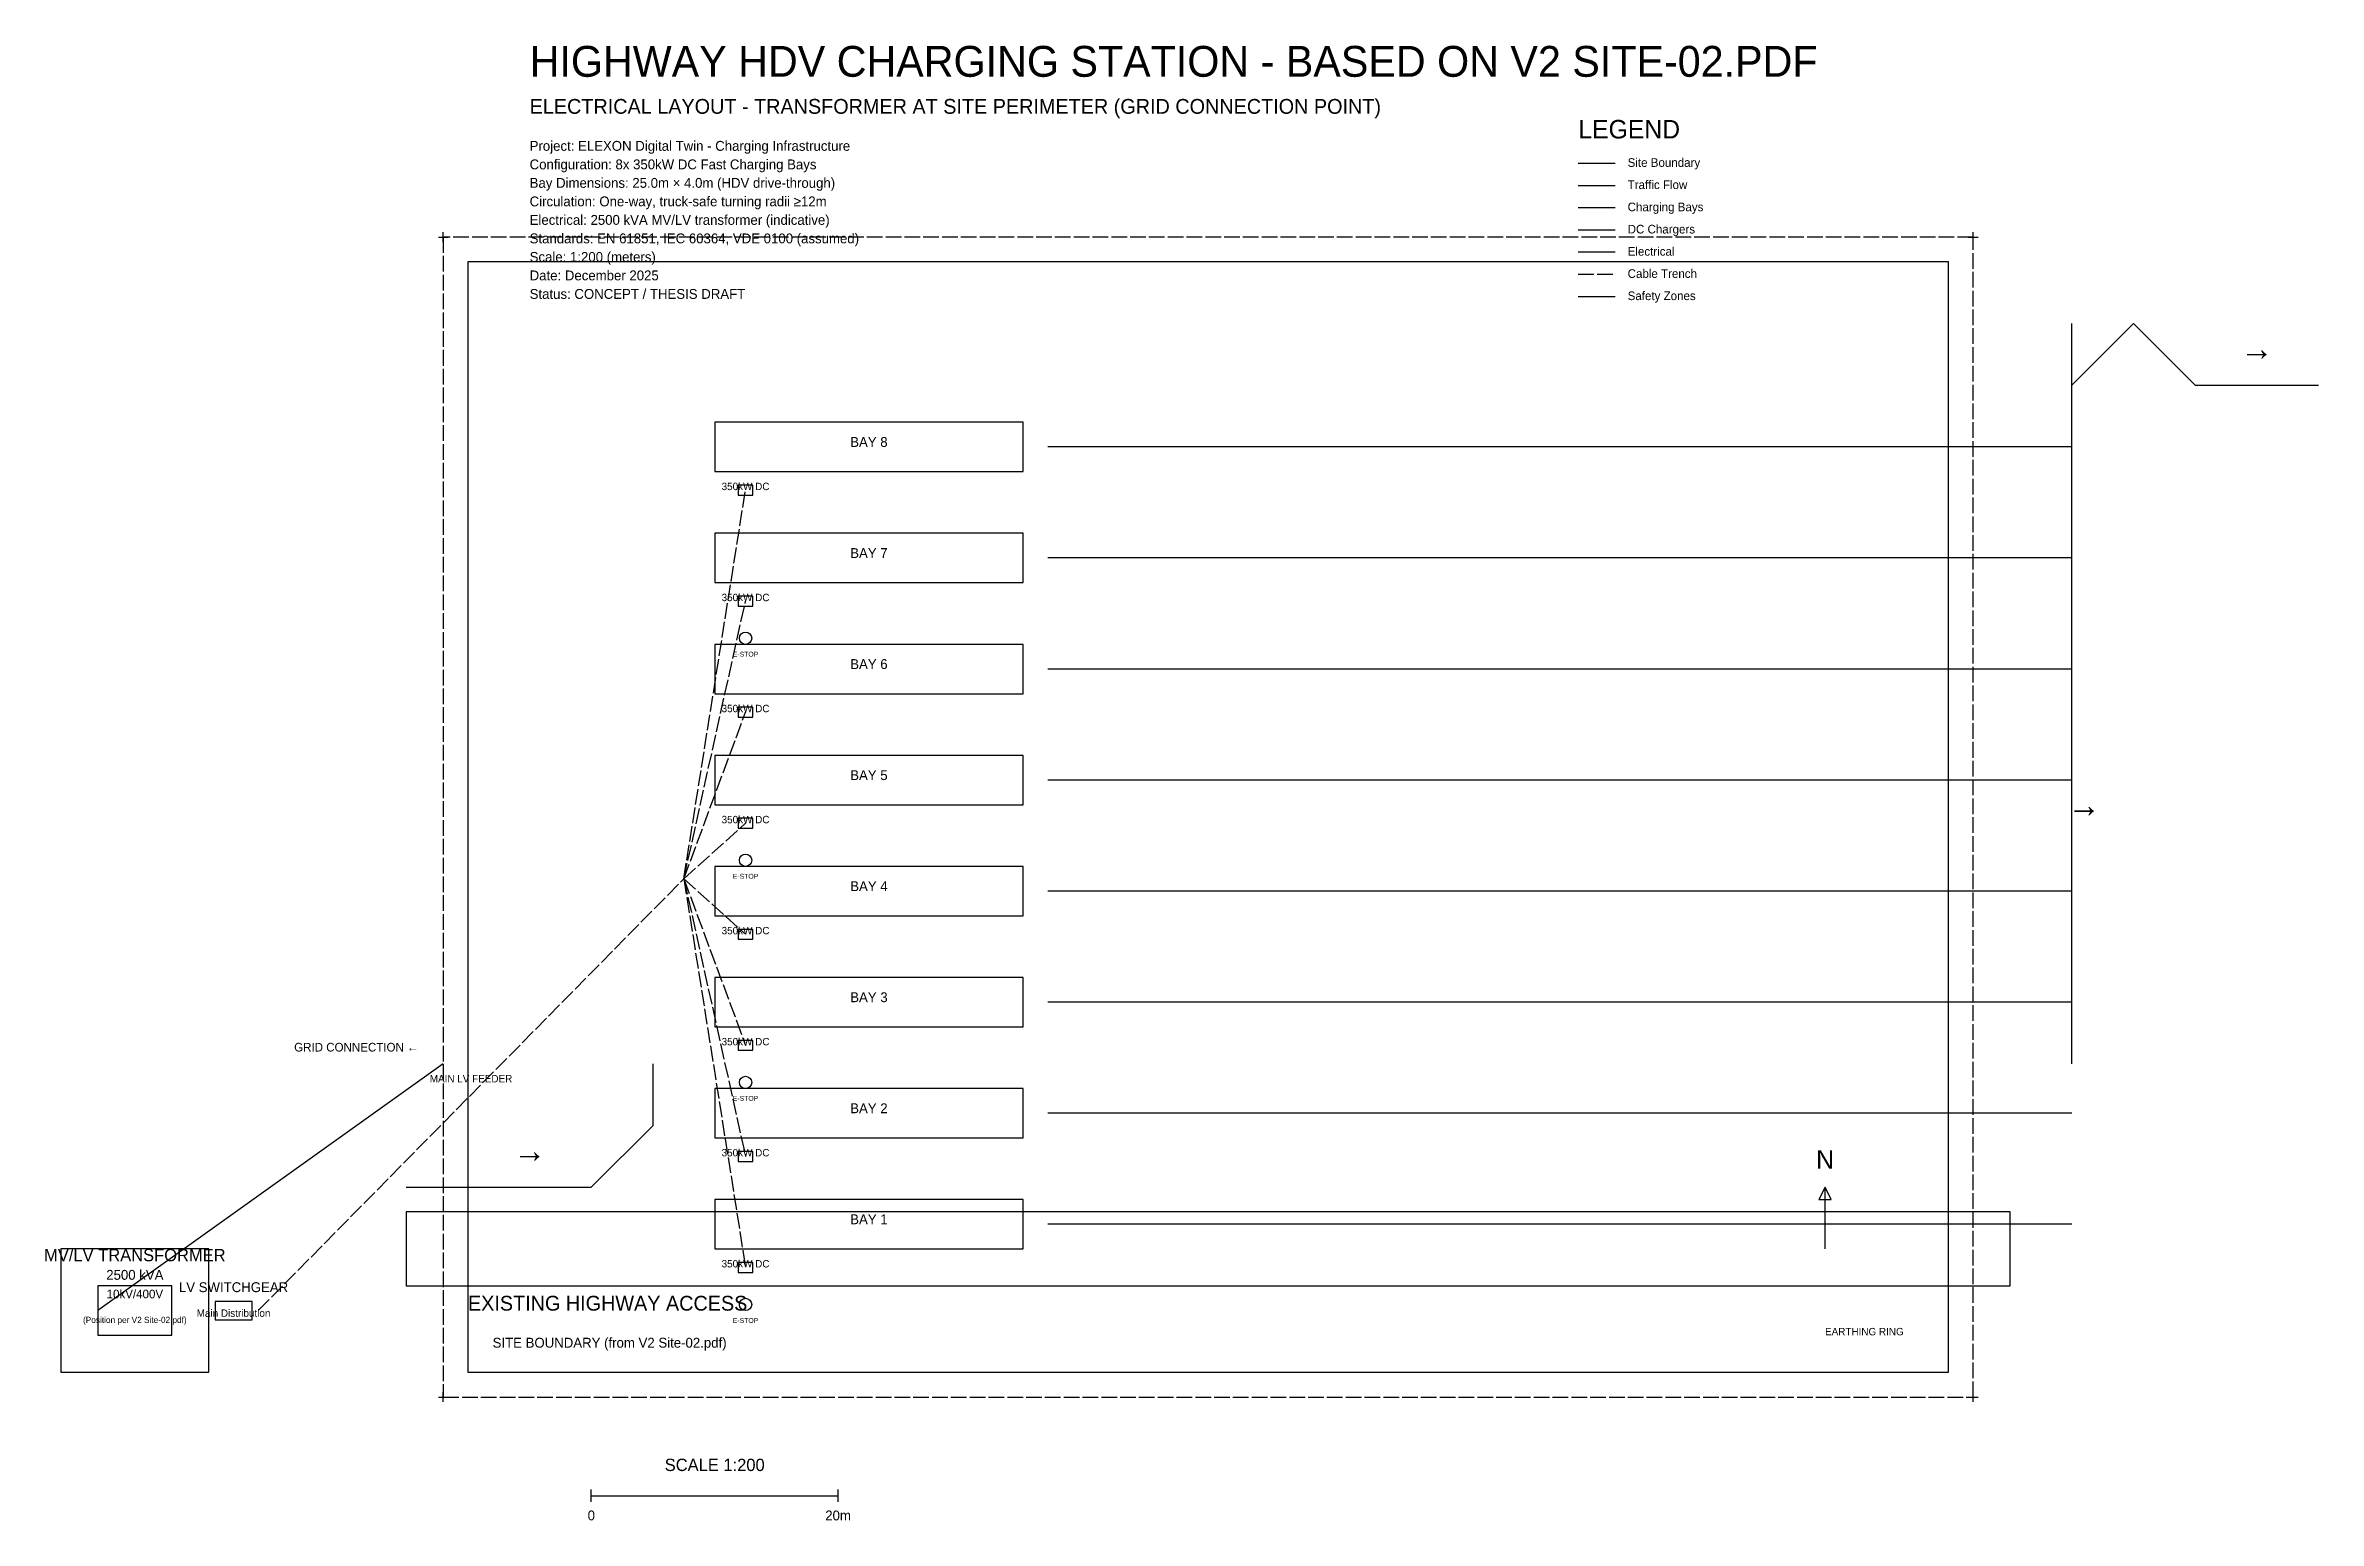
# Model space of a CAD drawing. Header units: metres. Extents: x -34 to 150, y -7 to 113.
import ezdxf
from ezdxf.enums import TextEntityAlignment as Align

# ---------------------------------------------------------------- set-up
doc = ezdxf.new("R2010")
doc.units = ezdxf.units.M
doc.linetypes.add('DASHED', pattern=[1.524, 1.27, -0.254])
for name, color, linetype in [('CABLE_TRENCH', 4, 'DASHED'), ('ELECTRICAL', 4, 'Continuous'), ('HPC_BAYS', 3, 'Continuous'), ('HPC_CHARGERS', 5, 'Continuous'), ('SAFETY_ZONE', 2, 'Continuous'), ('SITE_BOUNDARY', 7, 'Continuous'), ('SITE_EXISTING', 8, 'Continuous'), ('TEXT_LABELS', 7, 'Continuous'), ('TRAFFIC_FLOW', 1, 'Continuous')]:
    doc.layers.add(name, color=color, linetype=linetype)

msp = doc.modelspace()

# ---------------------------------------------------------------- linework, layer by layer
at = {"layer": 'CABLE_TRENCH'}
msp.add_line((90, 94), (93, 94), dxfattribs=at)
at = {"layer": 'CABLE_TRENCH', "linetype": 'DASHED'}
for p, q in [((17.5, 45), (22.5, 76.5)), ((17.5, 45), (22.5, 67.5)), ((17.5, 45), (22.5, 58.5)), ((17.5, 45), (22.5, 49.5)), ((-17, 10), (17.5, 45)), ((17.5, 45), (22.5, 13.5)), ((17.5, 45), (22.5, 22.5)), ((17.5, 45), (22.5, 31.5)), ((17.5, 45), (22.5, 40.5))]:
    msp.add_line(p, q, dxfattribs=at)
at = {"layer": 'ELECTRICAL'}
for p, q in [((-2.4, 97), (-1.6, 97)), ((-2, 96.6), (-2, 97.4)), ((121.6, 97), (122.4, 97)), ((122, 96.6), (122, 97.4)), ((90, 95.8), (93, 95.8)), ((-2, 30), (-30, 10)), ((-2.4, 3), (-1.6, 3)), ((-2, 2.6), (-2, 3.4)), ((121.6, 3), (122.4, 3)), ((122, 2.6), (122, 3.4))]:
    msp.add_line(p, q, dxfattribs=at)
at = {"layer": 'ELECTRICAL', "linetype": 'DASHED'}
msp.add_lwpolyline([(-2, 3), (122, 3), (122, 97), (-2, 97), (-2, 3)], dxfattribs=at)
at = {"layer": 'ELECTRICAL'}
for points in [[(-30, 8), (-24, 8), (-24, 12), (-30, 12), (-30, 8)], [(-20.5, 9.25), (-17.5, 9.25), (-17.5, 10.75), (-20.5, 10.75), (-20.5, 9.25)]]:
    msp.add_lwpolyline(points, dxfattribs=at)
at = {"layer": 'HPC_BAYS'}
msp.add_line((90, 99.4), (93, 99.4), dxfattribs=at)
for points in [[(20, 78), (45, 78), (45, 82), (20, 82), (20, 78)], [(20, 69), (45, 69), (45, 73), (20, 73), (20, 69)], [(20, 60), (45, 60), (45, 64), (20, 64), (20, 60)], [(20, 51), (45, 51), (45, 55), (20, 55), (20, 51)], [(20, 42), (45, 42), (45, 46), (20, 46), (20, 42)], [(20, 33), (45, 33), (45, 37), (20, 37), (20, 33)], [(20, 24), (45, 24), (45, 28), (20, 28), (20, 24)], [(20, 15), (45, 15), (45, 19), (20, 19), (20, 15)]]:
    msp.add_lwpolyline(points, dxfattribs=at)
at = {"layer": 'HPC_CHARGERS'}
msp.add_line((90, 97.6), (93, 97.6), dxfattribs=at)
for points in [[(21.9, 76.1), (23.1, 76.1), (23.1, 76.9), (21.9, 76.9), (21.9, 76.1)], [(21.9, 67.1), (23.1, 67.1), (23.1, 67.9), (21.9, 67.9), (21.9, 67.1)], [(21.9, 58.1), (23.1, 58.1), (23.1, 58.9), (21.9, 58.9), (21.9, 58.1)], [(21.9, 49.1), (23.1, 49.1), (23.1, 49.9), (21.9, 49.9), (21.9, 49.1)], [(21.9, 40.1), (23.1, 40.1), (23.1, 40.9), (21.9, 40.9), (21.9, 40.1)], [(21.9, 31.1), (23.1, 31.1), (23.1, 31.9), (21.9, 31.9), (21.9, 31.1)], [(21.9, 22.1), (23.1, 22.1), (23.1, 22.9), (21.9, 22.9), (21.9, 22.1)], [(21.9, 13.1), (23.1, 13.1), (23.1, 13.9), (21.9, 13.9), (21.9, 13.1)]]:
    msp.add_lwpolyline(points, dxfattribs=at)
at = {"layer": 'SAFETY_ZONE'}
msp.add_line((90, 92.2), (93, 92.2), dxfattribs=at)
msp.add_lwpolyline([(-33, 5), (-21, 5), (-21, 15), (-33, 15), (-33, 5)], dxfattribs=at)
for centre in [(22.5, 64.5), (22.5, 46.5), (22.5, 28.5), (22.5, 10.5)]:
    msp.add_circle(centre, 0.5, dxfattribs=at)
at = {"layer": 'SITE_BOUNDARY'}
msp.add_line((90, 103), (93, 103), dxfattribs=at)
msp.add_lwpolyline([(0, 5), (120, 5), (120, 95), (0, 95), (0, 5)], dxfattribs=at)
at = {"layer": 'SITE_EXISTING'}
msp.add_lwpolyline([(-5, 12), (125, 12), (125, 18), (-5, 18), (-5, 12)], dxfattribs=at)
at = {"layer": 'TEXT_LABELS'}
for p, q in [((110, 15), (110, 20)), ((10, -5.5), (10, -4.5)), ((10, -5), (30, -5)), ((30, -5.5), (30, -4.5))]:
    msp.add_line(p, q, dxfattribs=at)
msp.add_lwpolyline([(110, 20), (109.5, 19), (110.5, 19), (110, 20)], dxfattribs=at)
at = {"layer": 'TRAFFIC_FLOW'}
msp.add_line((90, 101.2), (93, 101.2), dxfattribs=at)
for points in [[(130, 30), (130, 90)], [(130, 85), (135, 90), (140, 85), (150, 85)], [(130, 80), (127, 80), (47, 80)], [(130, 71), (127, 71), (47, 71)], [(130, 62), (127, 62), (47, 62)], [(130, 53), (127, 53), (47, 53)], [(130, 44), (127, 44), (47, 44)], [(130, 35), (127, 35), (47, 35)], [(-5, 20), (10, 20), (15, 25), (15, 30)], [(130, 26), (127, 26), (47, 26)], [(130, 17), (127, 17), (47, 17)]]:
    msp.add_lwpolyline(points, dxfattribs=at)

# ---------------------------------------------------------------- texts
at = {"layer": 'TEXT_LABELS'}
for s, height, p in [('HIGHWAY HDV CHARGING STATION - BASED ON V2 SITE-02.PDF', 2.5, (5, 110)), ('ELECTRICAL LAYOUT - TRANSFORMER AT SITE PERIMETER (GRID CONNECTION POINT)', 1.2, (5, 107)), ('LEGEND', 1.5, (90, 105)), ('Configuration: 8x 350kW DC Fast Charging Bays', 0.8, (5, 102.5)), ('Project: ELEXON Digital Twin - Charging Infrastructure', 0.8, (5, 104)), ('Site Boundary', 0.7, (94, 102.7)), ('Bay Dimensions: 25.0m × 4.0m (HDV drive-through)', 0.8, (5, 101)), ('Traffic Flow', 0.7, (94, 100.9)), ('Circulation: One-way, truck-safe turning radii ≥12m', 0.8, (5, 99.5)), ('Charging Bays', 0.7, (94, 99.1)), ('Electrical: 2500 kVA MV/LV transformer (indicative)', 0.8, (5, 98)), ('DC Chargers', 0.7, (94, 97.3)), ('Standards: EN 61851, IEC 60364, VDE 0100 (assumed)', 0.8, (5, 96.5)), ('Scale: 1:200 (meters)', 0.8, (5, 95)), ('Electrical', 0.7, (94, 95.5)), ('Date: December 2025', 0.8, (5, 93.5)), ('Cable Trench', 0.7, (94, 93.7)), ('Status: CONCEPT / THESIS DRAFT', 0.8, (5, 92)), ('Safety Zones', 0.7, (94, 91.9)), ('EXISTING HIGHWAY ACCESS', 1.2, (0, 10)), ('SITE BOUNDARY (from V2 Site-02.pdf)', 0.8, (2, 7)), ('EARTHING RING', 0.6, (110, 8))]:
    msp.add_text(s, height=height, dxfattribs=at).set_placement(p)
for s, height, p in [('BAY 8', 0.8, (32.5, 80)), ('350kW DC', 0.6, (22.5, 76.5)), ('BAY 7', 0.8, (32.5, 71)), ('350kW DC', 0.6, (22.5, 67.5)), ('E-STOP', 0.4, (22.5, 63)), ('BAY 6', 0.8, (32.5, 62)), ('350kW DC', 0.6, (22.5, 58.5)), ('BAY 5', 0.8, (32.5, 53)), ('350kW DC', 0.6, (22.5, 49.5)), ('E-STOP', 0.4, (22.5, 45)), ('BAY 4', 0.8, (32.5, 44)), ('350kW DC', 0.6, (22.5, 40.5)), ('BAY 3', 0.8, (32.5, 35)), ('350kW DC', 0.6, (22.5, 31.5)), ('MAIN LV FEEDER', 0.6, (0.25, 28.5)), ('E-STOP', 0.4, (22.5, 27)), ('BAY 2', 0.8, (32.5, 26)), ('350kW DC', 0.6, (22.5, 22.5)), ('N', 1.5, (110, 21.5)), ('BAY 1', 0.8, (32.5, 17)), ('MV/LV TRANSFORMER', 1, (-27, 14)), ('2500 kVA', 0.8, (-27, 12.5)), ('350kW DC', 0.6, (22.5, 13.5)), ('10kV/400V', 0.7, (-27, 11)), ('LV SWITCHGEAR', 0.8, (-19, 11.5)), ('(Position per V2 Site-02.pdf)', 0.5, (-27, 9)), ('Main Distribution', 0.6, (-19, 9.5)), ('E-STOP', 0.4, (22.5, 9)), ('SCALE 1:200', 1, (20, -3)), ('0', 0.8, (10, -7)), ('20m', 0.8, (30, -7))]:
    msp.add_text(s, height=height, dxfattribs=at).set_placement(p, align=Align.CENTER)
msp.add_text('GRID CONNECTION ←', height=0.7, dxfattribs=at).set_placement((-4, 31), align=Align.RIGHT)
at = {"layer": 'TRAFFIC_FLOW'}
for p in [(145, 87), (131, 50), (5, 22)]:
    msp.add_text('→', height=2, dxfattribs=at).set_placement(p, align=Align.CENTER)

doc.saveas('drawing.dxf')
